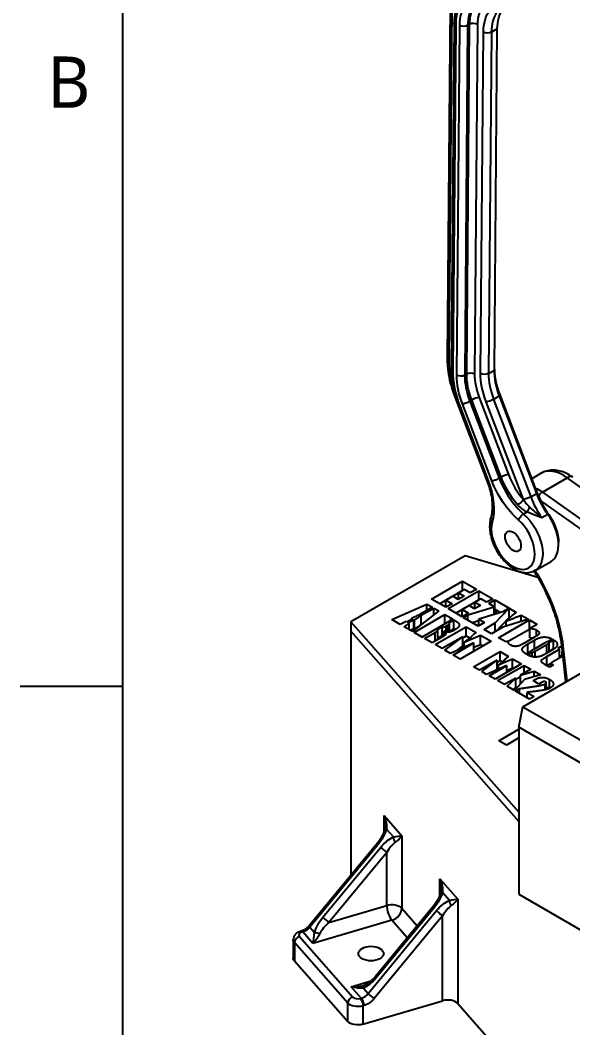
# Model space of a CAD drawing. Extents: x 0.3 to 19.3, y 0 to 10.9.
# Drawn here: x 8.337 to 10.281, y 3.051 to 6.593 of the extents above; entities that cross this region are included whole.
import ezdxf

# ---------------------------------------------------------------- set-up
doc = ezdxf.new("R2010")
doc.units = 0
doc.header["$LTSCALE"] = 0.5
doc.header["$MEASUREMENT"] = 0
for name, color, linetype in [('BORDER_FRAME', 7, 'CONTINUOUS'), ('BORDER_ZONES', 7, 'CONTINUOUS'), ('TANGENT_LINES', 7, 'CONTINUOUS'), ('VISIBLE', 7, 'CONTINUOUS')]:
    doc.layers.add(name, color=color, linetype=linetype)
doc.styles.add('ONSHAPE-STANDARD', font='NotoSans-Regular.ttf')

msp = doc.modelspace()

# ---------------------------------------------------------------- linework, layer by layer
at = {"layer": 'BORDER_FRAME'}
msp.add_line((8.6975, 0.38), (8.6975, 8.12), dxfattribs=at)
at = {"layer": 'BORDER_ZONES'}
msp.add_line((8.6975, 4.25), (8.3365, 4.25), dxfattribs=at)
at = {"layer": 'TANGENT_LINES'}
for p, q in [((9.8551, 6.6375), (9.8446, 5.3951)), ((9.8689, 6.5738), (9.8586, 5.3614)), ((9.8725, 5.3446), (9.8829, 6.5741)), ((9.9107, 6.574), (9.9003, 5.3445)), ((9.9073, 5.3485), (9.9177, 6.578)), ((9.9177, 6.578), (9.9107, 6.574)), ((9.9455, 6.5778), (9.9351, 5.3483)), ((10.015, 6.5625), (9.9941, 6.5504)), ((9.9561, 5.351), (9.9663, 6.5506)), ((9.9941, 6.5504), (9.984, 5.3509)), ((9.984, 5.3509), (10.0048, 5.3629)), ((9.9003, 5.3445), (9.9073, 5.3485)), ((9.9955, 4.9738), (9.8923, 5.2446)), ((9.9253, 5.2575), (9.9183, 5.2535)), ((9.9183, 5.2535), (10.0215, 4.9827)), ((10.0285, 4.9868), (9.9253, 5.2575)), ((9.9513, 5.2665), (10.0545, 4.9957)), ((10.1066, 4.9081), (9.9759, 5.251)), ((10.0228, 5.272), (10.0019, 5.2599)), ((10.0019, 5.2599), (10.1327, 4.917)), ((10.0237, 5.2755), (10.0228, 5.272)), ((9.8838, 5.2341), (9.9834, 4.9729)), ((10.0215, 4.9827), (10.0285, 4.9868)), ((10.1735, 4.9337), (10.2611, 4.9843)), ((10.3155, 4.9458), (10.2611, 4.9843)), ((10.1327, 4.917), (10.1536, 4.9291)), ((10.1544, 4.9326), (10.1536, 4.9291)), ((10.1735, 4.9337), (10.9226, 4.4026)), ((10.6644, 4.5516), (10.1667, 4.9044)), ((10.119, 4.8635), (10.1073, 4.8568)), ((10.1931, 4.8551), (10.1722, 4.8431)), ((10.1959, 4.855), (10.1931, 4.8551)), ((9.8511, 4.4826), (9.8511, 4.4917)), ((10.1229, 4.3682), (10.1229, 4.4003)), ((10.246, 4.3919), (10.26, 4.2692)), ((9.6165, 3.7406), (9.6165, 3.7967)), ((9.6165, 3.7967), (9.6791, 3.7258)), ((9.6498, 3.7215), (9.6252, 3.7494)), ((9.6791, 3.7258), (9.6791, 3.4714)), ((9.5959, 3.6955), (9.3554, 3.4045)), ((9.4016, 3.4394), (9.6048, 3.6854)), ((9.6261, 3.6675), (9.4229, 3.4215)), ((9.6261, 3.4813), (9.6261, 3.6675)), ((9.8131, 3.5739), (9.8757, 3.503)), ((9.8131, 3.5178), (9.8131, 3.5739)), ((9.8465, 3.4987), (9.8218, 3.5267)), ((9.4229, 3.4215), (9.6261, 3.4813)), ((9.7925, 3.4727), (9.5893, 3.2267)), ((9.6791, 3.4714), (9.7336, 3.4096)), ((9.8757, 3.503), (9.8757, 3.1361)), ((9.561, 3.1716), (9.8014, 3.4626)), ((9.8227, 3.4447), (9.5823, 3.1537)), ((9.8227, 3.146), (9.8227, 3.4447)), ((9.3554, 3.4045), (9.3722, 3.3854)), ((9.644, 3.4289), (9.3664, 3.3472)), ((9.6985, 3.3672), (9.644, 3.4289)), ((9.319, 3.3716), (9.5067, 3.1589)), ((9.3306, 3.3877), (9.3276, 3.3869)), ((9.3664, 3.3472), (9.3306, 3.3877)), ((9.3015, 3.3503), (9.3015, 3.2861)), ((9.4892, 3.1377), (9.3015, 3.3503)), ((9.5004, 3.1953), (9.5709, 3.2161)), ((9.5362, 3.1548), (9.5004, 3.1953)), ((9.5442, 3.1906), (9.561, 3.1716)), ((9.5332, 3.154), (9.5362, 3.1548)), ((9.4892, 3.0734), (9.4892, 3.1377)), ((9.5451, 3.1286), (9.5421, 3.1278)), ((9.5421, 3.1278), (9.5421, 3.0635))]:
    msp.add_line(p, q, dxfattribs=at)
for centre, radius, start, end in [((10.1655, 4.9561), 0.1036, 220.3179, 243.3331), ((10.2129, 4.9726), 0.1244, 211.4076, 226.9515), ((11.6624, 6.5927), 2.2983, 228.114, 229.5773)]:
    msp.add_arc(centre, radius, start, end, dxfattribs=at)
for centre, major_axis, ratio, start_param, end_param in [((10.0638, 6.4591), (0.1378, -0.2387), 0.57735, 9.676844, 10.200442), ((10.0499, 6.4921), (0.0984, -0.1705), 0.57735, 9.676844, 10.200442), ((10.0708, 6.5041), (0.0886, -0.1534), 0.57735, 9.676844, 10.200442), ((10.1333, 6.4685), (0.0984, -0.1705), 0.57735, 9.676844, 10.200442), ((9.9316, 6.5698), (-0.0197, 0.0002), 0.582943, 10.215091, 11.785887), ((9.8585, 5.4032), (-0.0197, 0.0002), 0.582943, 0, 0.790313), ((10.0395, 5.2804), (0.1378, -0.2387), 0.57735, 10.200442, 10.631695), ((10.0535, 5.2467), (0.1378, -0.2387), 0.57735, 10.200442, 10.724041), ((9.9212, 5.3403), (-0.0197, 0.0002), 0.582943, 10.215091, 11.785887), ((10.1232, 5.2689), (0.0984, -0.1705), 0.57735, 10.200442, 10.724041), ((10.0395, 5.2625), (0.0984, -0.1705), 0.57735, 10.200442, 10.724041), ((10.0604, 5.2746), (0.0886, -0.1534), 0.57735, 10.200442, 10.724041), ((9.8837, 5.2759), (-0.0184, -0.007), 0.218991, 0, 0.503654), ((9.9062, 5.2526), (-0.0184, -0.007), 0.218991, 0.633182, 2.203979), ((9.9374, 5.2584), (-0.0184, -0.007), 0.218991, 10.05796, 11.628756), ((10.0406, 4.9877), (-0.0184, -0.007), 0.218991, 10.05796, 11.628756), ((10.1636, 5.0038), (0.0886, -0.1534), 0.57735, 10.724041, 11.309729), ((10.2485, 4.8639), (0.0787, -0.1364), 0.57735, 2.242748, 3.141593), ((10.0094, 4.9818), (-0.0184, -0.007), 0.218991, 0.633182, 2.203979), ((10.1427, 4.9918), (0.0984, -0.1705), 0.57735, 10.724041, 11.523675), ((10.258, 4.9542), (0.0228, 0.0321), 0.508281, 0, 0.836037), ((10.1719, 4.9187), (0.0114, 0.0161), 0.508281, 0.836037, 1.930163), ((10.2539, 4.926), (0.0984, -0.1705), 0.57735, 10.724041, 11.153741), ((10.0704, 4.761), (0.0541, -0.0938), 0.57735, 9.924408, 14.665267), ((10.26, 4.4), (-0.0196, -0.0022), 0.49138, 12.565025, 13.291057), ((9.5814, 3.7863), (0.0171, -0.0687), 0.516289, 1.121226, 1.592465), ((9.6376, 3.7417), (0.019, -0.0052), 0.300704, 2.362138, 3.148112), ((9.6623, 3.7138), (-0.0076, 0.0182), 0.539345, 0.920776, 1.967973), ((9.6172, 3.6777), (-0.0152, 0.0125), 0.146137, 0.744541, 2.315338), ((9.644, 3.6473), (-0.0323, -0.0608), 0.371003, 10.071618, 10.857016), ((9.7781, 3.5636), (0.0171, -0.0687), 0.516289, 1.121226, 1.592465), ((9.644, 3.4611), (0.0111, -0.0378), 0.370682, 10.324745, 11.895542), ((9.644, 3.4611), (0.0295, 0.0261), 0.727504, 10.424816, 11.995612), ((9.8049, 3.465), (-0.0152, 0.0125), 0.146137, 0, 0.744541), ((9.8406, 3.4245), (0.0323, 0.0608), 0.371003, 0.64684, 1.432238), ((9.8589, 3.491), (-0.0076, 0.0182), 0.539345, 0.920776, 1.967973), ((9.414, 3.4317), (-0.0152, 0.0125), 0.146137, 0.744541, 2.315338), ((9.8138, 3.4549), (-0.0152, 0.0125), 0.146137, 0.744541, 2.315338), ((9.4408, 3.4013), (0.0525, 0.0477), 0.380568, 1.565213, 2.350611), ((9.319, 3.3555), (0.0148, 0.013), 0.727504, 1.000038, 2.570834), ((9.3366, 3.3767), (-0.0197, 0), 0.57735, 11.466813, 13.03761), ((9.3276, 3.3708), (0.0056, -0.0189), 0.370682, 2.470764, 3.142172), ((9.3306, 3.3717), (0.0056, -0.0189), 0.370682, 2.470764, 3.143321), ((9.3664, 3.3794), (0.0066, 0.0519), 0.097282, 10.339346, 11.124744), ((9.6017, 3.219), (-0.0152, 0.0125), 0.146137, 0, 0.744541), ((9.5004, 3.2275), (0.0704, -0.006), 0.453395, 11.034263, 11.705092), ((9.5566, 3.1829), (-0.0076, 0.0182), 0.539345, 12.439949, 13.487146), ((9.5067, 3.1428), (0.0148, 0.013), 0.727504, 1.000038, 2.570834), ((9.5242, 3.1641), (-0.0197, 0), 0.57735, 0.471239, 2.042035), ((9.5362, 3.187), (0.0295, 0.0261), 0.727504, 10.424816, 11.210214), ((9.5734, 3.1638), (-0.0152, 0.0125), 0.146137, 0.744541, 2.315338)]:
    msp.add_ellipse(centre, major_axis=major_axis, ratio=ratio, start_param=start_param, end_param=end_param, dxfattribs=at)
at = {"layer": 'TANGENT_LINES', "extrusion": (0, 0, -1)}
for centre, major_axis, ratio, start_param, end_param in [((10.036, 6.484), (-0.1083, 0.1875), 0.57735, 11.790706, 12.314305), ((10.0569, 6.4961), (-0.0984, 0.1705), 0.57735, 11.790706, 12.314305), ((10.1194, 6.4604), (-0.1083, 0.1875), 0.57735, 11.790706, 12.314305), ((9.8828, 6.5818), (0.0197, -0.0002), 0.582943, 2.35128, 3.141729), ((9.8968, 6.5822), (0.0197, -0.0002), 0.582943, 0.780484, 2.35128), ((9.9802, 6.5586), (0.0197, -0.0002), 0.582943, 0.780484, 2.35128), ((9.8726, 5.3694), (0.0197, -0.0002), 0.582943, 2.35128, 3.141593), ((10.1092, 5.2609), (-0.1083, 0.1875), 0.57735, 11.267107, 11.790706), ((9.9701, 5.3591), (0.0197, -0.0002), 0.582943, 0.780484, 2.35128), ((10.0256, 5.2545), (-0.1083, 0.1875), 0.57735, 11.267107, 11.790706), ((9.8864, 5.3526), (0.0197, -0.0002), 0.582943, 0.780484, 2.35128), ((10.0465, 5.2665), (-0.0984, 0.1705), 0.57735, 11.267107, 11.790706), ((9.9898, 5.259), (0.0184, 0.007), 0.218991, 0.937614, 2.50841), ((9.8977, 5.2421), (0.0184, 0.007), 0.218991, 2.50841, 3.141593), ((9.9973, 4.9809), (0.0184, 0.007), 0.218991, 2.50841, 3.141593), ((9.85, 4.963), (-0.1083, 0.1875), 0.57735, 1.842329, 2.641963), ((10.1288, 4.9837), (-0.1083, 0.1875), 0.57735, 10.467474, 11.267107), ((10.1497, 4.9958), (-0.0984, 0.1705), 0.57735, 10.681419, 11.267107), ((10.1609, 4.8132), (-0.0787, 0.1364), 0.57735, 0.674555, 0.898845), ((10.0928, 4.8997), (-0.0149, -0.0128), 0.252308, 10.064103, 11.634899), ((10.1205, 4.9161), (0.0184, 0.007), 0.218991, 0.937614, 2.50841), ((10.24, 4.918), (-0.1083, 0.1875), 0.57735, 11.265593, 11.267107), ((10.1038, 4.8433), (-0.013, -0.0148), 0.411427, 0.685999, 2.256796), ((10.0843, 4.769), (-0.064, 0.1108), 0.57735, 1.042696, 3.122237), ((10.1225, 4.877), (-0.0081, -0.0179), 0.164954, 10.658888, 11.769664), ((10.0108, 4.8364), (0.0189, -0.0056), 0.716688, 2.166296, 3.141232), ((9.9566, 4.5121), (-0.2067, 0.358), 0.57735, 1.48353, 2.216568), ((9.5814, 3.7863), (0.0298, -0.0614), 0.530671, 11.084346, 11.869744), ((9.569, 3.7259), (0.0497, 0.0664), 0.480663, 0.885193, 1.670591), ((9.6316, 3.655), (-0.0497, -0.0664), 0.480663, 1.670591, 2.45599), ((9.644, 3.7155), (-0.0441, -0.0094), 0.10544, 8.009195, 8.794593), ((9.644, 3.7155), (0.0381, 0.0262), 0.371806, 0.721447, 1.506846), ((9.6083, 3.6878), (0.0152, -0.0125), 0.146137, 2.397051, 3.141593), ((9.7781, 3.5636), (0.0298, -0.0614), 0.530671, 11.084346, 11.869744), ((9.7657, 3.5031), (-0.0497, -0.0664), 0.480663, 10.309971, 11.095369), ((9.8342, 3.5189), (-0.019, 0.0052), 0.300704, 12.563274, 13.345825), ((9.644, 3.4611), (0.0394, 0), 0.57735, 10.524335, 12.095132), ((9.8282, 3.4322), (0.0497, 0.0664), 0.480663, 11.095369, 11.880768), ((9.8406, 3.4927), (-0.0441, -0.0094), 0.10544, 8.009195, 8.794593), ((9.8406, 3.4927), (0.0381, 0.0262), 0.371806, 0.721447, 1.506846), ((9.4284, 3.409), (0.0497, 0.0664), 0.480663, 10.309971, 11.095369), ((9.3306, 3.4199), (-0.0295, -0.0261), 0.727504, 10.780935, 11.566333), ((9.3678, 3.3967), (0.0152, -0.0125), 0.146137, 2.397051, 3.141593), ((9.3664, 3.3794), (0.0304, 0.0468), 0.358309, 1.289177, 2.074576), ((9.3846, 3.3777), (-0.019, 0.0052), 0.300704, 0.779454, 1.826652), ((9.3366, 3.3607), (0.0394, 0), 0.57735, 2.670354, 3.142793), ((9.5624, 3.2571), (0.0497, 0.0664), 0.480663, 1.670591, 2.45599), ((9.5004, 3.2275), (0.0608, -0.0258), 0.456532, 0.593809, 1.379207), ((9.5332, 3.1379), (-0.0056, 0.0189), 0.370682, 0.670829, 2.241625), ((9.5362, 3.1388), (-0.0056, 0.0189), 0.370682, 0.670829, 2.241625), ((9.5451, 3.1769), (-0.0443, -0.0391), 0.727504, 10.780935, 11.566333), ((9.5242, 3.148), (0.0394, 0), 0.57735, 1.099557, 2.670354)]:
    msp.add_ellipse(centre, major_axis=major_axis, ratio=ratio, start_param=start_param, end_param=end_param, dxfattribs=at)
at = {"layer": 'TANGENT_LINES'}
msp.add_open_spline([(10.1722, 4.8431), (10.1722, 4.8431), (10.1717, 4.8433), (10.149, 4.8523), (10.1298, 4.8595), (10.119, 4.8635)], degree=3, knots=[0, 0, 0, 0, 0.042385, 0.45865, 1, 1, 1, 1], dxfattribs=at)
at = {"layer": 'VISIBLE'}
for p, q in [((9.8494, 6.6457), (9.8388, 5.4033)), ((9.8632, 6.582), (9.8529, 5.3696)), ((10.0048, 5.3629), (10.015, 6.5625)), ((9.8653, 5.2688), (9.9861, 4.952)), ((9.8677, 5.2696), (9.8793, 5.2351)), ((10.1536, 4.9291), (10.0228, 5.272)), ((10.0237, 5.2755), (10.1544, 4.9326)), ((9.8793, 5.2351), (9.9789, 4.9739)), ((10.1698, 5.0003), (10.1361, 4.9808)), ((10.2304, 4.749), (10.2304, 4.757)), ((9.9018, 4.7093), (9.5003, 4.4775)), ((10.1573, 4.6342), (9.9018, 4.7093)), ((10.1483, 4.6582), (10.2039, 4.6904)), ((10.144, 4.656), (10.1499, 4.6592)), ((9.7841, 4.5576), (9.8928, 4.6203)), ((9.8928, 4.5882), (9.8928, 4.6203)), ((9.8928, 4.6203), (9.9413, 4.5923)), ((10.1574, 4.6343), (10.1784, 4.5959)), ((9.8119, 4.5415), (9.8928, 4.5882)), ((9.8416, 4.5243), (9.9503, 4.5871)), ((9.8991, 4.5915), (9.8787, 4.5797)), ((9.8787, 4.5576), (9.8787, 4.5797)), ((9.8787, 4.5797), (9.8979, 4.5686)), ((9.8928, 4.5882), (9.893, 4.588)), ((9.9196, 4.5797), (9.8991, 4.5915)), ((9.9413, 4.5923), (9.9196, 4.5797)), ((9.9503, 4.555), (9.9503, 4.5871)), ((9.9503, 4.5871), (9.9989, 4.559)), ((9.6441, 4.4856), (9.7672, 4.5401)), ((9.7672, 4.5175), (9.7672, 4.5401)), ((9.7672, 4.5401), (9.7868, 4.5288)), ((9.8339, 4.5288), (9.7841, 4.5576)), ((9.8582, 4.5679), (9.8339, 4.5539)), ((9.8339, 4.5288), (9.8339, 4.5539)), ((9.8339, 4.5539), (9.8557, 4.5413)), ((9.8557, 4.5413), (9.8339, 4.5288)), ((9.8774, 4.5568), (9.8582, 4.5679)), ((9.8694, 4.5083), (9.9503, 4.555)), ((9.8979, 4.5686), (9.8774, 4.5568)), ((9.9158, 4.5347), (9.8915, 4.5207)), ((9.935, 4.5236), (9.9158, 4.5347)), ((9.9554, 4.5354), (9.935, 4.5236)), ((9.9567, 4.5583), (9.9362, 4.5465)), ((9.9362, 4.5243), (9.9362, 4.5465)), ((9.9362, 4.5465), (9.9554, 4.5354)), ((9.9503, 4.555), (9.9506, 4.5548)), ((9.9771, 4.5465), (9.9567, 4.5583)), ((9.9989, 4.559), (9.9771, 4.5465)), ((9.9848, 4.5421), (10.0066, 4.5546)), ((10.0038, 4.5311), (9.9848, 4.5421)), ((10.0066, 4.5225), (10.0066, 4.5546)), ((10.0066, 4.5546), (10.0564, 4.5258)), ((9.8088, 4.5161), (9.717, 4.4435)), ((9.7221, 4.4406), (9.8308, 4.5033)), ((9.7868, 4.5288), (9.743, 4.5035)), ((9.7474, 4.5009), (9.7912, 4.5262)), ((9.7474, 4.4688), (9.7474, 4.5009)), ((9.7912, 4.5022), (9.7912, 4.5262)), ((9.7912, 4.5262), (9.8088, 4.5161)), ((9.8308, 4.4712), (9.8308, 4.5033)), ((9.8308, 4.5033), (9.8511, 4.4917)), ((9.8915, 4.4956), (9.8416, 4.5243)), ((9.8915, 4.4956), (9.8915, 4.5207)), ((9.8915, 4.5207), (9.9132, 4.5081)), ((9.9132, 4.5081), (9.8915, 4.4956)), ((9.8953, 4.4933), (9.9111, 4.5024)), ((9.9111, 4.5024), (10.0038, 4.5311)), ((9.9111, 4.4842), (9.9111, 4.5024)), ((9.9133, 4.5336), (9.9133, 4.5332)), ((10.0347, 4.5133), (9.9497, 4.487)), ((10.0038, 4.5037), (10.0038, 4.5311)), ((10.0038, 4.5209), (10.0066, 4.5225)), ((10.0066, 4.5225), (10.0267, 4.5108)), ((10.0075, 4.474), (10.0566, 4.5257)), ((10.0111, 4.506), (10.0111, 4.5198)), ((10.0564, 4.5258), (10.0347, 4.5133)), ((10.0566, 4.5257), (10.0817, 4.5112)), ((10.0566, 4.4936), (10.0566, 4.5257)), ((10.0989, 4.4788), (10.0989, 4.5013)), ((10.0989, 4.5013), (10.1242, 4.4867)), ((9.5003, 4.4775), (10.0908, 3.8084)), ((9.5003, 4.4775), (9.5003, 4.4454)), ((9.6732, 4.4688), (9.6441, 4.4856)), ((9.694, 4.479), (9.6732, 4.4688)), ((9.6879, 4.4603), (9.7055, 4.4724)), ((9.6972, 4.4771), (9.694, 4.479)), ((9.7164, 4.4882), (9.6972, 4.4771)), ((9.7013, 4.4747), (9.7205, 4.4858)), ((9.7055, 4.4724), (9.7013, 4.4747)), ((9.7055, 4.4502), (9.7055, 4.4724)), ((9.7133, 4.4864), (9.7133, 4.49)), ((9.7133, 4.49), (9.7164, 4.4882)), ((9.7205, 4.4858), (9.7205, 4.4537)), ((9.7205, 4.4858), (9.7233, 4.4842)), ((9.7233, 4.4521), (9.7233, 4.4842)), ((9.7532, 4.4722), (9.7474, 4.4688)), ((9.75, 4.4245), (9.8308, 4.4712)), ((9.8589, 4.4871), (9.7503, 4.4244)), ((9.8308, 4.4712), (9.8311, 4.471)), ((9.8355, 4.4633), (9.8416, 4.4667)), ((9.8355, 4.443), (9.8355, 4.4633)), ((9.8416, 4.4423), (9.8416, 4.4667)), ((9.8444, 4.4745), (9.8624, 4.4849)), ((9.8465, 4.4394), (9.8465, 4.4716)), ((9.8624, 4.4528), (9.8624, 4.4849)), ((9.9477, 4.4631), (9.8953, 4.4933)), ((9.9268, 4.4752), (9.9497, 4.4822)), ((9.9695, 4.4756), (9.9477, 4.4631)), ((9.9497, 4.4642), (9.9497, 4.487)), ((9.9497, 4.487), (9.9695, 4.4756)), ((9.9682, 4.4513), (10.0075, 4.474)), ((10.0075, 4.443), (10.0075, 4.474)), ((10.0099, 4.4443), (10.0566, 4.4936)), ((10.0193, 4.4217), (10.128, 4.4845)), ((10.1242, 4.4867), (10.0344, 4.4585)), ((10.0461, 4.4622), (10.0461, 4.4809)), ((10.0566, 4.4936), (10.0589, 4.4922)), ((10.128, 4.4523), (10.128, 4.4845)), ((10.128, 4.4845), (10.1549, 4.469)), ((10.1549, 4.469), (10.1292, 4.4541)), ((9.5003, 4.4454), (9.5003, 3.5881)), ((9.5003, 4.4454), (10.0908, 3.7763)), ((9.5003, 4.4454), (10.0908, 3.7763)), ((9.717, 4.4435), (9.6879, 4.4603)), ((9.7205, 4.4537), (9.71, 4.4476)), ((9.7205, 4.4537), (9.7233, 4.4521)), ((9.7503, 4.4244), (9.7221, 4.4406)), ((9.7592, 4.4192), (9.796, 4.4404)), ((9.796, 4.4094), (9.796, 4.4404)), ((9.7963, 4.3978), (9.905, 4.4605)), ((9.8035, 4.4509), (9.8206, 4.4608)), ((9.8056, 4.4159), (9.8056, 4.448)), ((9.8206, 4.4287), (9.8056, 4.42)), ((9.8206, 4.4287), (9.8206, 4.4608)), ((9.8279, 4.4285), (9.8279, 4.4459)), ((9.8624, 4.4528), (9.8465, 4.4436)), ((9.8933, 4.4217), (9.905, 4.4284)), ((9.8983, 4.4058), (9.9564, 4.4308)), ((9.905, 4.4284), (9.905, 4.4605)), ((9.905, 4.4605), (9.9405, 4.44)), ((9.905, 4.4284), (9.9174, 4.4212)), ((9.9564, 4.3987), (9.9564, 4.4308)), ((9.9564, 4.4308), (9.9932, 4.4096)), ((9.9951, 4.4358), (9.9682, 4.4513)), ((10.0344, 4.4585), (9.9951, 4.4358)), ((10.0536, 4.4093), (10.128, 4.4523)), ((10.128, 4.4523), (10.1292, 4.4517)), ((10.1292, 4.422), (10.1292, 4.4541)), ((10.153, 4.4282), (10.153, 4.4494)), ((9.7861, 4.4037), (9.7592, 4.4192)), ((9.8151, 4.4204), (9.7861, 4.4037)), ((9.8206, 4.3837), (9.7963, 4.3978)), ((9.8933, 4.425), (9.8206, 4.3837)), ((9.8308, 4.3778), (9.8933, 4.425)), ((9.933, 4.4036), (9.85, 4.3668)), ((9.8602, 4.3609), (9.933, 4.4036)), ((9.8712, 4.3762), (9.8933, 4.3929)), ((9.9932, 4.4096), (9.8845, 4.3468)), ((9.8933, 4.3929), (9.8933, 4.425)), ((9.9215, 4.4245), (9.8983, 4.4058)), ((9.8983, 4.3882), (9.8983, 4.4058)), ((9.9133, 4.4236), (9.9133, 4.4178)), ((9.933, 4.3748), (9.933, 4.4036)), ((9.933, 4.3885), (9.9564, 4.3987)), ((9.9564, 4.3987), (9.9654, 4.3935)), ((10.0449, 4.407), (10.0193, 4.4217)), ((10.0536, 4.41), (10.0449, 4.407)), ((10.1459, 4.4239), (10.1058, 4.4008)), ((10.1229, 4.4003), (10.1457, 4.4135)), ((10.1815, 4.4031), (10.1408, 4.3797)), ((10.1457, 4.3825), (10.1457, 4.4135)), ((10.1476, 4.3747), (10.1891, 4.3987)), ((10.1891, 4.3677), (10.1891, 4.3987)), ((10.2085, 4.4173), (10.1921, 4.4078)), ((10.1974, 4.4055), (10.2132, 4.4146)), ((10.1974, 4.3733), (10.1974, 4.4055)), ((10.2132, 4.3824), (10.2132, 4.4146)), ((10.2404, 4.3977), (10.2553, 4.2665)), ((9.85, 4.3668), (9.8308, 4.3778)), ((9.8845, 4.3468), (9.8602, 4.3609)), ((9.9313, 4.3198), (10.0245, 4.3736)), ((10.0245, 4.3736), (10.0549, 4.356)), ((10.0245, 4.3415), (10.0245, 4.3736)), ((10.1048, 4.1796), (10.4319, 4.3684)), ((10.133, 4.3737), (10.1165, 4.3642)), ((10.1212, 4.3615), (10.1371, 4.3706)), ((10.1229, 4.3682), (10.1334, 4.3742)), ((10.1371, 4.3557), (10.1371, 4.3706)), ((10.1476, 4.3544), (10.1476, 4.3747)), ((10.209, 4.3792), (10.1873, 4.3666)), ((10.1889, 4.3557), (10.2342, 4.3819)), ((10.2132, 4.3824), (10.1974, 4.3733)), ((10.245, 4.3571), (10.2131, 4.3387)), ((10.2291, 4.3848), (10.2411, 4.3917)), ((10.2342, 4.3819), (10.2291, 4.3848)), ((10.2342, 4.3508), (10.2342, 4.3819)), ((10.2342, 4.3556), (10.2431, 4.3608)), ((10.2431, 4.3608), (10.2431, 4.3738)), ((10.2431, 4.3608), (10.2447, 4.3599)), ((10.0145, 4.3432), (9.9521, 4.3078)), ((9.9609, 4.3027), (10.0145, 4.3432)), ((10.0485, 4.3248), (9.9774, 4.2932)), ((9.9861, 4.2882), (10.0485, 4.3248)), ((10.1001, 4.3299), (10.0069, 4.2761)), ((10.0145, 4.311), (10.0145, 4.3432)), ((10.0145, 4.3357), (10.0245, 4.3415)), ((10.0157, 4.2711), (10.1089, 4.3249)), ((10.0188, 4.3267), (10.0686, 4.3481)), ((10.0386, 4.3427), (10.0188, 4.3267)), ((10.0188, 4.3116), (10.0188, 4.3267)), ((10.0245, 4.3415), (10.0318, 4.3372)), ((10.0485, 4.3001), (10.0485, 4.3248)), ((10.0686, 4.3481), (10.1001, 4.3299)), ((10.0686, 4.316), (10.0686, 4.3481)), ((10.1089, 4.3249), (10.133, 4.311)), ((10.1089, 4.297), (10.1089, 4.3249)), ((10.1984, 4.3184), (10.187, 4.3249)), ((10.1889, 4.3238), (10.1889, 4.3557)), ((10.1891, 4.3237), (10.2044, 4.3326)), ((10.2124, 4.3265), (10.1984, 4.3184)), ((10.2043, 4.3324), (10.2043, 4.3218)), ((9.9521, 4.3078), (9.9313, 4.3198)), ((9.9774, 4.2932), (9.9609, 4.3027)), ((10.0069, 4.2761), (9.9861, 4.2882)), ((10.0104, 4.3079), (10.0145, 4.311)), ((10.0485, 4.3073), (10.0686, 4.316)), ((10.0678, 4.3157), (10.0678, 4.3113)), ((10.0686, 4.316), (10.0723, 4.3139)), ((10.133, 4.311), (10.0968, 4.2901)), ((10.0968, 4.2901), (10.1445, 4.3043)), ((10.0968, 4.26), (10.0968, 4.2901)), ((10.1675, 4.291), (10.1107, 4.2753)), ((10.1445, 4.3043), (10.1675, 4.291)), ((10.1445, 4.2846), (10.1445, 4.3043)), ((10.0398, 4.2572), (10.0157, 4.2711)), ((10.0798, 4.2802), (10.0398, 4.2572)), ((10.0502, 4.2512), (10.0798, 4.2802)), ((10.0755, 4.2366), (10.0502, 4.2512)), ((10.1107, 4.2753), (10.0755, 4.2366)), ((10.0798, 4.2759), (10.0968, 4.2857)), ((10.0798, 4.2481), (10.0798, 4.2802)), ((10.1407, 4.2711), (10.144, 4.273)), ((10.1615, 4.2591), (10.1407, 4.2711)), ((10.144, 4.2692), (10.144, 4.273)), ((10.1701, 4.264), (10.1615, 4.2591)), ((10.1828, 4.2389), (10.1828, 4.2596)), ((10.1873, 4.2405), (10.1873, 4.2643)), ((10.1984, 4.2436), (10.1984, 4.2757)), ((10.0708, 4.2393), (10.0798, 4.2481)), ((10.0782, 4.235), (10.0927, 4.2431)), ((10.1286, 4.2059), (10.0782, 4.235)), ((10.0927, 4.2266), (10.0927, 4.2431)), ((10.1198, 4.23), (10.1451, 4.2154)), ((10.1198, 4.211), (10.1198, 4.23)), ((10.1451, 4.2154), (10.1286, 4.2059)), ((10.0908, 4.1072), (10.1048, 4.1796)), ((10.1048, 4.1796), (10.3831, 4.0188)), ((10.0207, 4.0599), (10.0908, 4.1004)), ((10.0908, 4.1072), (10.0908, 3.5206)), ((10.3135, 3.9787), (10.0908, 4.1072)), ((10.0469, 4.0448), (10.0207, 4.0599)), ((10.0908, 4.0701), (10.0469, 4.0448)), ((9.6186, 3.7469), (9.6166, 3.7407)), ((9.5931, 3.7003), (9.3527, 3.4093)), ((9.8152, 3.5241), (9.8133, 3.5179)), ((9.8165, 3.5301), (9.8152, 3.5241)), ((10.0908, 3.5206), (10.3135, 3.392)), ((9.7897, 3.4775), (9.5865, 3.2315)), ((9.3251, 3.3906), (9.3221, 3.3897)), ((9.2972, 3.3607), (9.2972, 3.2964)), ((9.3015, 3.2861), (9.4892, 3.0734)), ((9.5421, 3.0635), (9.8227, 3.146)), ((9.8757, 3.1361), (10.2935, 2.6627))]:
    msp.add_line(p, q, dxfattribs=at)
for centre, radius, start, end in [((9.5504, 3.7643), 0.0704, 345.6731, 0.4455), ((9.4791, 3.3198), 0.139, 311.3436, 320.5893), ((9.5124, 3.2805), 0.0875, 294.7071, 311.9617)]:
    msp.add_arc(centre, radius, start, end, dxfattribs=at)
at = {"layer": 'VISIBLE', "extrusion": (0, 0, -1)}
for centre, major_axis, start_param, end_param in [((10.1542, 6.4805), (-0.0984, 0.1705), 11.790706, 12.314305), ((10.144, 5.281), (-0.0984, 0.1705), 11.267107, 11.790706), ((10.2748, 4.9381), (-0.0984, 0.1705), 10.837408, 11.267107), ((10.1469, 4.8052), (-0.0591, 0.1023), 1.41263, 2.356194), ((9.3366, 3.2964), (0.0394, 0), 2.670354, 3.141593), ((9.5242, 3.0837), (0.0394, 0), 1.099557, 2.670354)]:
    msp.add_ellipse(centre, major_axis=major_axis, ratio=0.57735, start_param=start_param, end_param=end_param, dxfattribs=at)
at = {"layer": 'VISIBLE'}
for centre, major_axis, ratio, start_param, end_param in [((10.151, 5.285), (0.1033, -0.179), 0.57735, 10.230964, 10.724041), ((10.2817, 4.9421), (0.1033, -0.179), 0.57735, 10.724041, 11.153741), ((10.14, 4.8012), (0.064, -0.1108), 0.57735, 0, 1.728963), ((9.5004, 3.2275), (0.0704, -0.006), 0.453395, 11.705092, 11.819661), ((9.8406, 3.1258), (-0.0394, 0), 0.57735, 9.896017, 11.466813)]:
    msp.add_ellipse(centre, major_axis=major_axis, ratio=ratio, start_param=start_param, end_param=end_param, dxfattribs=at)
for centre, major_axis in [((10.0704, 4.761), (0.0197, -0.0341)), ((9.5707, 3.3117), (-0.0443, 0))]:
    msp.add_ellipse(centre, major_axis=major_axis, ratio=0.57735, dxfattribs=at)
for points, knots in [([(9.8857, 6.6771), (9.8857, 6.677), (9.8854, 6.6766), (9.8712, 6.6469), (9.8661, 6.6231), (9.8631, 6.589), (9.8631, 6.5836), (9.8632, 6.582)], [0, 0, 0, 0, 0.026788, 0.299921, 0.58306, 0.871231, 1, 1, 1, 1]), ([(9.8388, 5.4033), (9.8388, 5.3976), (9.8389, 5.3837), (9.843, 5.346), (9.8514, 5.3088), (9.8606, 5.2823), (9.8653, 5.2688)], [0, 0, 0, 0, 0.187531, 0.450813, 0.720439, 1, 1, 1, 1]), ([(9.8529, 5.3696), (9.8529, 5.3639), (9.8528, 5.3504), (9.8571, 5.3132), (9.8606, 5.2978), (9.8621, 5.2911)], [0, 0, 0, 0, 0.285648, 0.686678, 1, 1, 1, 1]), ([(9.8621, 5.2911), (9.8636, 5.2851), (9.866, 5.2755), (9.8673, 5.2712), (9.8677, 5.2696)], [0, 0, 0, 0, 0.627085, 1, 1, 1, 1]), ([(10.2808, 4.9863), (10.2769, 4.989), (10.2678, 4.9953), (10.2423, 5.0072), (10.2198, 5.0113), (10.1984, 5.0113), (10.1781, 5.0049), (10.1726, 5.0018), (10.1705, 5.0007)], [0, 0, 0, 0, 0.150695, 0.352738, 0.537299, 0.715344, 0.889945, 1, 1, 1, 1]), ([(9.9789, 4.9739), (9.9811, 4.9678), (9.9845, 4.9581), (9.9859, 4.9536), (9.9864, 4.9519)], [0, 0, 0, 0, 0.628281, 1, 1, 1, 1]), ([(9.9864, 4.9519), (9.9886, 4.9438), (9.9933, 4.927), (9.9974, 4.8973), (9.9979, 4.8719), (9.994, 4.8486), (9.9925, 4.8437), (9.992, 4.842)], [0, 0, 0, 0, 0.221001, 0.45775, 0.683165, 0.890602, 1, 1, 1, 1]), ([(9.992, 4.842), (9.991, 4.8383), (9.9887, 4.8297), (9.9874, 4.8062), (9.9911, 4.7818), (9.9989, 4.756), (10.0106, 4.7311), (10.0256, 4.7078), (10.0432, 4.6872), (10.063, 4.6702), (10.0839, 4.6576), (10.1066, 4.6508), (10.124, 4.6494), (10.1421, 4.655), (10.1436, 4.6558), (10.144, 4.656)], [0, 0, 0, 0, 0.059552, 0.141131, 0.226358, 0.31418, 0.403303, 0.492582, 0.580909, 0.667331, 0.751291, 0.83271, 0.906363, 0.977621, 1, 1, 1, 1]), ([(10.1455, 4.6539), (10.1493, 4.6476), (10.155, 4.6384), (10.1568, 4.6353), (10.1574, 4.6343)], [0, 0, 0, 0, 0.678648, 1, 1, 1, 1]), ([(10.1784, 4.5959), (10.1785, 4.5957), (10.1791, 4.5945), (10.1895, 4.5718), (10.1988, 4.5516)], [0, 0, 0, 0, 0.109597, 1, 1, 1, 1]), ([(10.1988, 4.5516), (10.1989, 4.5515), (10.1991, 4.551), (10.2186, 4.5013), (10.2282, 4.4658), (10.2377, 4.4203), (10.2396, 4.4044), (10.2404, 4.3977)], [0, 0, 0, 0, 0.018545, 0.288548, 0.55448, 0.814958, 1, 1, 1, 1]), ([(9.743, 4.5035), (9.7426, 4.5033), (9.74, 4.5021), (9.7352, 4.5), (9.7289, 4.4971), (9.7232, 4.4945), (9.718, 4.4922), (9.7148, 4.4907), (9.7133, 4.49)], [0.4392554, 0.4392554, 0.4392554, 0.4392554, 0.4586253, 0.5891186, 0.7086375, 0.8167162, 0.9138702, 1, 1, 1, 1]), ([(9.7233, 4.4842), (9.7248, 4.4852), (9.7279, 4.4874), (9.7326, 4.4906), (9.7367, 4.4936), (9.7394, 4.4954), (9.7403, 4.496), (9.7411, 4.4966), (9.7435, 4.4982), (9.7458, 4.4999), (9.7474, 4.5009)], [0, 0, 0, 0, 0.1038906, 0.2136818, 0.3294124, 0.3967871, 0.3967871, 0.3967871, 0.4514236, 0.5607744, 0.5607744, 0.5607744, 0.5607744]), ([(10.0817, 4.5112), (10.0806, 4.5103), (10.0784, 4.5085), (10.0752, 4.5059), (10.0721, 4.5034), (10.0692, 4.5009), (10.0665, 4.4986), (10.0639, 4.4965), (10.0614, 4.4944), (10.0598, 4.493), (10.059, 4.4923), (10.0589, 4.4922), (10.0582, 4.4917), (10.0569, 4.4905), (10.055, 4.4889), (10.0531, 4.4873), (10.0514, 4.4858), (10.0499, 4.4844), (10.0485, 4.4831), (10.0472, 4.482), (10.0465, 4.4813), (10.0461, 4.4809)], [0, 0, 0, 0, 0.091836, 0.180008, 0.264155, 0.344276, 0.420812, 0.492806, 0.561298, 0.625684, 0.630882, 0.630882, 0.630882, 0.686487, 0.742747, 0.795512, 0.844172, 0.889347, 0.92998, 0.966941, 1, 1, 1, 1]), ([(10.0461, 4.4809), (10.048, 4.4816), (10.0518, 4.4829), (10.0576, 4.485), (10.0637, 4.4873), (10.0701, 4.4898), (10.0769, 4.4924), (10.0839, 4.4952), (10.0914, 4.4982), (10.0964, 4.5002), (10.0989, 4.5013)], [0, 0, 0, 0, 0.101542, 0.209587, 0.324681, 0.446309, 0.57457, 0.709469, 0.851449, 1, 1, 1, 1]), ([(9.7233, 4.4521), (9.7248, 4.4531), (9.7279, 4.4552), (9.7326, 4.4585), (9.7375, 4.462), (9.7425, 4.4654), (9.7458, 4.4677), (9.7474, 4.4688)], [0, 0, 0, 0, 0.1038906, 0.2136818, 0.3294124, 0.4514236, 0.5607745, 0.5607745, 0.5607745, 0.5607745]), ([(9.8206, 4.4608), (9.8208, 4.4607), (9.8217, 4.4603), (9.8231, 4.4598), (9.8247, 4.4595), (9.826, 4.4594), (9.827, 4.4596), (9.8281, 4.4598), (9.8294, 4.4603), (9.8308, 4.4608), (9.8323, 4.4615), (9.8339, 4.4623), (9.835, 4.4629), (9.8355, 4.4633)], [0.2232631, 0.2232631, 0.2232631, 0.2232631, 0.2631904, 0.3615206, 0.4427778, 0.4812729, 0.5265349, 0.5802548, 0.6432424, 0.7162084, 0.7996088, 0.893675, 1, 1, 1, 1]), ([(9.8416, 4.4667), (9.8423, 4.4672), (9.8438, 4.4681), (9.8454, 4.4694), (9.8463, 4.4705), (9.8465, 4.4712), (9.8465, 4.4715), (9.8465, 4.4716), (9.8464, 4.4721), (9.846, 4.4729), (9.8452, 4.4738), (9.8446, 4.4744), (9.8444, 4.4745)], [0, 0, 0, 0, 0.1630587, 0.2967244, 0.4059991, 0.4770568, 0.4770568, 0.4770568, 0.4974741, 0.5901794, 0.7026966, 0.7527302, 0.7527302, 0.7527302, 0.7527302]), ([(9.8511, 4.4917), (9.8527, 4.4907), (9.8553, 4.4892), (9.8579, 4.4877), (9.8589, 4.4871)], [0, 0, 0, 0, 0.0777825, 0.125605, 0.125605, 0.125605, 0.125605]), ([(9.8624, 4.4849), (9.863, 4.4846), (9.8648, 4.4835), (9.8676, 4.4817), (9.8706, 4.4797), (9.8732, 4.4779), (9.8753, 4.4764), (9.877, 4.475), (9.8783, 4.4737), (9.8794, 4.4723), (9.8803, 4.471), (9.8809, 4.4696), (9.8812, 4.4682), (9.8813, 4.4672), (9.8813, 4.4666), (9.8813, 4.4666), (9.8813, 4.4661), (9.8813, 4.4652), (9.881, 4.4637), (9.8803, 4.4621), (9.8793, 4.4604), (9.8779, 4.4587), (9.8762, 4.457), (9.8741, 4.4552), (9.8716, 4.4533), (9.8687, 4.4514), (9.8666, 4.4502), (9.8655, 4.4495)], [0.1830564, 0.1830564, 0.1830564, 0.1830564, 0.213303, 0.2713766, 0.3231376, 0.3682759, 0.406827, 0.4392171, 0.4682119, 0.4963457, 0.5244434, 0.5523251, 0.5805689, 0.6090278, 0.61165, 0.61165, 0.61165, 0.6381275, 0.6685471, 0.700209, 0.7341435, 0.7704478, 0.80973, 0.8522436, 0.8978723, 0.9470675, 1, 1, 1, 1]), ([(9.796, 4.4404), (9.7967, 4.4408), (9.798, 4.4416), (9.7999, 4.4427), (9.8014, 4.4438), (9.8027, 4.4447), (9.8038, 4.4456), (9.8047, 4.4463), (9.8052, 4.447), (9.8055, 4.4475), (9.8056, 4.4479), (9.8056, 4.448), (9.8056, 4.4481), (9.8056, 4.4483), (9.8054, 4.4487), (9.8051, 4.4494), (9.8045, 4.45), (9.8039, 4.4506), (9.8036, 4.4509), (9.8035, 4.4509)], [0, 0, 0, 0, 0.1100434, 0.2087121, 0.2961346, 0.3744337, 0.4406527, 0.4970646, 0.543362, 0.5809779, 0.6104351, 0.6104351, 0.6104351, 0.6148715, 0.6520407, 0.6942978, 0.7415741, 0.7957347, 0.8123812, 0.8123812, 0.8123812, 0.8123812]), ([(9.8279, 4.4459), (9.8284, 4.4454), (9.8293, 4.4444), (9.8306, 4.443), (9.8317, 4.4417), (9.8324, 4.4404), (9.8331, 4.4392), (9.8335, 4.4381), (9.8336, 4.4373), (9.8336, 4.4369), (9.8336, 4.4368), (9.8336, 4.4366), (9.8335, 4.4357), (9.8332, 4.4344), (9.8327, 4.4329), (9.8322, 4.4321), (9.8319, 4.4317), (9.8319, 4.4316), (9.8315, 4.4311), (9.8309, 4.4304), (9.8298, 4.4296), (9.829, 4.4289), (9.8284, 4.4285), (9.8281, 4.4284), (9.8279, 4.4282), (9.8271, 4.4277), (9.8255, 4.4267), (9.8234, 4.4254), (9.821, 4.4239), (9.8181, 4.4222), (9.8161, 4.4211), (9.8151, 4.4204)], [0, 0, 0, 0, 0.05713, 0.11023, 0.159227, 0.204341, 0.24532, 0.283418, 0.318243, 0.326217, 0.326217, 0.326217, 0.350629, 0.40972, 0.463107, 0.499496, 0.499496, 0.499496, 0.511383, 0.554826, 0.57974, 0.613275, 0.635073, 0.635073, 0.635073, 0.655917, 0.707227, 0.767226, 0.835926, 0.91333, 1, 1, 1, 1]), ([(9.8206, 4.4287), (9.8208, 4.4285), (9.8217, 4.4282), (9.8231, 4.4277), (9.8247, 4.4273), (9.8258, 4.4273), (9.8262, 4.4273), (9.8263, 4.4273)], [0.2232631, 0.2232631, 0.2232631, 0.2232631, 0.2631904, 0.3615206, 0.4427778, 0.4812729, 0.5005868, 0.5005868, 0.5005868, 0.5005868]), ([(9.8655, 4.4495), (9.8645, 4.449), (9.8626, 4.4479), (9.8597, 4.4464), (9.857, 4.4451), (9.8543, 4.444), (9.8519, 4.4431), (9.8497, 4.4424), (9.8479, 4.442), (9.8468, 4.4418), (9.8465, 4.4418), (9.8462, 4.4417), (9.8452, 4.4416), (9.8436, 4.4416), (9.8422, 4.4416), (9.8415, 4.4417), (9.8415, 4.4417), (9.8408, 4.4418), (9.8394, 4.442), (9.8374, 4.4424), (9.8361, 4.4427), (9.8354, 4.4429), (9.8353, 4.4429), (9.8344, 4.4432), (9.8327, 4.4438), (9.8303, 4.4448), (9.8287, 4.4455), (9.8279, 4.4459)], [0, 0, 0, 0, 0.095984, 0.18379, 0.264137, 0.336087, 0.400976, 0.458649, 0.510492, 0.532717, 0.532717, 0.532717, 0.555595, 0.598692, 0.64408, 0.646878, 0.646878, 0.646878, 0.692369, 0.744168, 0.792697, 0.792697, 0.792697, 0.800637, 0.861472, 0.927857, 1, 1, 1, 1]), ([(9.8624, 4.4528), (9.863, 4.4524), (9.8644, 4.4516), (9.8657, 4.4507), (9.8665, 4.4503)], [0.1830564, 0.1830564, 0.1830564, 0.1830564, 0.213303, 0.25049745, 0.25049745, 0.25049745, 0.25049745]), ([(9.9405, 4.44), (9.9391, 4.4389), (9.9362, 4.4365), (9.9316, 4.4328), (9.9267, 4.4287), (9.9233, 4.426), (9.9215, 4.4245)], [0, 0, 0, 0, 0.220436, 0.460913, 0.720436, 1, 1, 1, 1]), ([(10.1292, 4.4541), (10.1303, 4.4542), (10.1326, 4.4543), (10.136, 4.4542), (10.1393, 4.4538), (10.1424, 4.4533), (10.1453, 4.4526), (10.1481, 4.4517), (10.1507, 4.4507), (10.1522, 4.4498), (10.153, 4.4494)], [0, 0, 0, 0, 0.13548, 0.264853, 0.389646, 0.511137, 0.631389, 0.75286, 0.874427, 1, 1, 1, 1]), ([(10.153, 4.4494), (10.1539, 4.4489), (10.1556, 4.4479), (10.1577, 4.4462), (10.1594, 4.4446), (10.1608, 4.443), (10.1617, 4.4413), (10.1622, 4.4398), (10.1623, 4.4389), (10.1623, 4.4385), (10.1623, 4.4384), (10.1623, 4.4377), (10.162, 4.4366), (10.1614, 4.4352), (10.1606, 4.4338), (10.1596, 4.4327), (10.1588, 4.432), (10.1585, 4.4317), (10.1584, 4.4317), (10.1581, 4.4314), (10.1575, 4.431), (10.1565, 4.4303), (10.1552, 4.4295), (10.1541, 4.4288), (10.1534, 4.4283), (10.1531, 4.4282), (10.1528, 4.428), (10.1519, 4.4274), (10.1503, 4.4265), (10.1481, 4.4252), (10.1466, 4.4243), (10.1459, 4.4239)], [0, 0, 0, 0, 0.071023, 0.137251, 0.200241, 0.259773, 0.316522, 0.370658, 0.409095, 0.409095, 0.409095, 0.422018, 0.472994, 0.521957, 0.567889, 0.611585, 0.647273, 0.647273, 0.647273, 0.653343, 0.676619, 0.705777, 0.740225, 0.780607, 0.803513, 0.803513, 0.803513, 0.826859, 0.879023, 0.936556, 1, 1, 1, 1]), ([(10.0612, 4.3961), (10.0604, 4.3965), (10.059, 4.3974), (10.0572, 4.3989), (10.0557, 4.4005), (10.0546, 4.4022), (10.0538, 4.404), (10.0534, 4.4058), (10.0533, 4.407), (10.0533, 4.4075), (10.0533, 4.4076), (10.0534, 4.4085), (10.0535, 4.4093), (10.0536, 4.41)], [0, 0, 0, 0, 0.121932, 0.241343, 0.360652, 0.479795, 0.601575, 0.72916, 0.83143, 0.83143, 0.83143, 0.861028, 1, 1, 1, 1]), ([(10.1058, 4.4008), (10.105, 4.4003), (10.1035, 4.3994), (10.1012, 4.3982), (10.0991, 4.3971), (10.097, 4.3961), (10.0951, 4.3952), (10.0933, 4.3943), (10.0916, 4.3937), (10.0895, 4.3929), (10.0869, 4.3922), (10.0834, 4.3917), (10.0796, 4.3915), (10.0757, 4.3917), (10.0718, 4.3922), (10.068, 4.3931), (10.0644, 4.3944), (10.0623, 4.3955), (10.0612, 4.3961)], [0, 0, 0, 0, 0.06398, 0.124185, 0.180096, 0.231744, 0.279166, 0.32234, 0.362009, 0.39765, 0.464539, 0.532139, 0.603298, 0.679397, 0.757617, 0.835651, 0.91575, 1, 1, 1, 1]), ([(10.1165, 4.3642), (10.1161, 4.3645), (10.1144, 4.3656), (10.1117, 4.3674), (10.1087, 4.3699), (10.1063, 4.3723), (10.1045, 4.3746), (10.1032, 4.3769), (10.1027, 4.3788), (10.1026, 4.3799), (10.1026, 4.3803), (10.1026, 4.3806), (10.1027, 4.3817), (10.1031, 4.3834), (10.1041, 4.3856), (10.1055, 4.3877), (10.1071, 4.3894), (10.1086, 4.3908), (10.11, 4.3919), (10.1116, 4.3931), (10.1134, 4.3944), (10.1155, 4.3958), (10.1178, 4.3972), (10.1203, 4.3988), (10.122, 4.3998), (10.1229, 4.4003)], [0.0533059, 0.0533059, 0.0533059, 0.0533059, 0.0783426, 0.1504036, 0.2172431, 0.2789325, 0.335814, 0.3891777, 0.4394626, 0.4658564, 0.4658564, 0.4658564, 0.4878516, 0.5359365, 0.5849579, 0.6352681, 0.6874647, 0.7156066, 0.7468321, 0.7811469, 0.8186896, 0.8590496, 0.9030009, 0.9498645, 1, 1, 1, 1]), ([(10.1292, 4.422), (10.1303, 4.422), (10.1326, 4.4221), (10.136, 4.422), (10.1393, 4.4217), (10.1418, 4.4213), (10.1431, 4.421), (10.1435, 4.4209)], [0, 0, 0, 0, 0.1354802, 0.2648532, 0.3896463, 0.5111366, 0.56, 0.56, 0.56, 0.56]), ([(10.1457, 4.4135), (10.1467, 4.4141), (10.1487, 4.4152), (10.1517, 4.4167), (10.1546, 4.4182), (10.1573, 4.4195), (10.1601, 4.4206), (10.1627, 4.4216), (10.1652, 4.4224), (10.1677, 4.4231), (10.1701, 4.4237), (10.1726, 4.4241), (10.1751, 4.4244), (10.1777, 4.4246), (10.1803, 4.4247), (10.183, 4.4246), (10.1857, 4.4244), (10.1885, 4.4241), (10.1912, 4.4236), (10.194, 4.423), (10.1968, 4.4223), (10.1995, 4.4214), (10.2022, 4.4203), (10.205, 4.4191), (10.207, 4.4181), (10.2082, 4.4175), (10.2085, 4.4173)], [0, 0, 0, 0, 0.0569652, 0.1105783, 0.1612958, 0.2087432, 0.2534561, 0.2950326, 0.3341054, 0.3703696, 0.4053393, 0.4399327, 0.4742494, 0.5089557, 0.5436476, 0.5794259, 0.6157195, 0.653279, 0.6916035, 0.7312834, 0.7718587, 0.8136775, 0.8575471, 0.902892, 0.9505712, 0.9661758, 0.9661758, 0.9661758, 0.9661758]), ([(10.1921, 4.4078), (10.1917, 4.4078), (10.1911, 4.4077), (10.1902, 4.4075), (10.1893, 4.4072), (10.1883, 4.4068), (10.1873, 4.4062), (10.186, 4.4056), (10.1846, 4.4049), (10.1831, 4.404), (10.182, 4.4034), (10.1815, 4.4031)], [0.2399533, 0.2399533, 0.2399533, 0.2399533, 0.3034242, 0.3470279, 0.4039264, 0.4714062, 0.5526185, 0.6448779, 0.751166, 0.868452, 1, 1, 1, 1]), ([(10.1891, 4.3987), (10.1897, 4.399), (10.1907, 4.3996), (10.1922, 4.4005), (10.1935, 4.4013), (10.1946, 4.402), (10.1955, 4.4026), (10.1962, 4.4032), (10.1967, 4.4037), (10.1972, 4.4042), (10.1975, 4.4048), (10.1975, 4.4053), (10.1974, 4.4055)], [0, 0, 0, 0, 0.1320994, 0.249877, 0.3566106, 0.4491336, 0.5306864, 0.5982056, 0.6553426, 0.6986346, 0.7706903, 0.8311045, 0.8311045, 0.8311045, 0.8311045]), ([(10.2132, 4.4146), (10.2136, 4.4143), (10.2153, 4.4132), (10.218, 4.4112), (10.2209, 4.4085), (10.2231, 4.4059), (10.2247, 4.4033), (10.2257, 4.4008), (10.2261, 4.3989), (10.2261, 4.3979), (10.2261, 4.3977), (10.2261, 4.3971), (10.226, 4.3958), (10.2255, 4.3938), (10.2246, 4.3917), (10.2234, 4.3898), (10.2221, 4.3883), (10.2208, 4.3871), (10.2197, 4.3862), (10.2184, 4.3851), (10.2169, 4.3841), (10.2154, 4.383), (10.2143, 4.3824), (10.2139, 4.3821), (10.2137, 4.382), (10.2129, 4.3814), (10.2113, 4.3805), (10.2098, 4.3796), (10.209, 4.3792)], [0.0562849, 0.0562849, 0.0562849, 0.0562849, 0.0829408, 0.159999, 0.2324979, 0.3006821, 0.3651358, 0.4250651, 0.4815932, 0.4953347, 0.4953347, 0.4953347, 0.5356641, 0.5876023, 0.6368974, 0.6846961, 0.7308658, 0.7551186, 0.7818144, 0.8110681, 0.8431882, 0.8782683, 0.9057205, 0.9057205, 0.9057205, 0.9159567, 0.9566548, 1, 1, 1, 1]), ([(10.1162, 4.3641), (10.1167, 4.3644), (10.1175, 4.3649), (10.1183, 4.3654), (10.1186, 4.3656), (10.1191, 4.3659), (10.1206, 4.3668), (10.122, 4.3677), (10.1229, 4.3682)], [0.8729992, 0.8729992, 0.8729992, 0.8729992, 0.9030009, 0.9188353, 0.9188353, 0.9188353, 0.9498645, 1, 1, 1, 1]), ([(10.1873, 4.3666), (10.1863, 4.366), (10.1844, 4.365), (10.1817, 4.3634), (10.1791, 4.362), (10.1767, 4.3608), (10.1744, 4.3597), (10.1727, 4.3589), (10.1718, 4.3585), (10.1715, 4.3584), (10.1711, 4.3582), (10.1701, 4.3578), (10.168, 4.3569), (10.165, 4.3559), (10.1612, 4.355), (10.1572, 4.3544), (10.1529, 4.354), (10.1497, 4.3539), (10.1479, 4.354), (10.1475, 4.354), (10.1464, 4.354), (10.1439, 4.3542), (10.1403, 4.3547), (10.1379, 4.3552), (10.137, 4.3554), (10.1365, 4.3555), (10.1347, 4.356), (10.1314, 4.3569), (10.1273, 4.3585), (10.1239, 4.3601), (10.1219, 4.3611), (10.1212, 4.3615)], [0, 0, 0, 0, 0.051541, 0.0995382, 0.1439918, 0.1849439, 0.222374, 0.256367, 0.2671707, 0.2671707, 0.2671707, 0.2868796, 0.3139986, 0.364876, 0.4160332, 0.4684095, 0.5226626, 0.5777523, 0.591306, 0.591306, 0.591306, 0.6323224, 0.6875575, 0.728095, 0.728095, 0.728095, 0.744833, 0.8040776, 0.8661914, 0.9313536, 0.9672872, 0.9672872, 0.9672872, 0.9672872]), ([(10.1408, 4.3797), (10.1399, 4.3791), (10.1381, 4.3781), (10.1359, 4.3766), (10.1343, 4.3754), (10.1333, 4.3745), (10.133, 4.374), (10.133, 4.3737)], [0, 0, 0, 0, 0.2381805, 0.4311064, 0.5808325, 0.6857011, 0.754838, 0.754838, 0.754838, 0.754838]), ([(10.1371, 4.3706), (10.1374, 4.3706), (10.1381, 4.3706), (10.1394, 4.3708), (10.141, 4.3713), (10.1428, 4.3721), (10.1451, 4.3733), (10.1467, 4.3742), (10.1476, 4.3747)], [0.1915544, 0.1915544, 0.1915544, 0.1915544, 0.2520828, 0.3297016, 0.4336415, 0.5801874, 0.7675636, 1, 1, 1, 1]), ([(10.0549, 4.356), (10.0537, 4.3551), (10.0512, 4.353), (10.0473, 4.3498), (10.0431, 4.3464), (10.0402, 4.344), (10.0386, 4.3427)], [0, 0, 0, 0, 0.220436, 0.460913, 0.720436, 1, 1, 1, 1]), ([(10.187, 4.3249), (10.1862, 4.3254), (10.1847, 4.3263), (10.1826, 4.3275), (10.1807, 4.3287), (10.179, 4.3298), (10.1774, 4.3308), (10.1761, 4.3317), (10.175, 4.3325), (10.1741, 4.3332), (10.1736, 4.3337), (10.1734, 4.3338), (10.1731, 4.3341), (10.1723, 4.3349), (10.1713, 4.3363), (10.1706, 4.3379), (10.1703, 4.3392), (10.1702, 4.34), (10.1702, 4.3403), (10.1702, 4.3406), (10.1703, 4.3414), (10.1707, 4.3428), (10.1715, 4.3442), (10.1725, 4.3454), (10.1737, 4.3463), (10.1749, 4.3472), (10.1764, 4.3482), (10.1783, 4.3494), (10.1805, 4.3508), (10.183, 4.3523), (10.1858, 4.3539), (10.1878, 4.3551), (10.1889, 4.3557)], [0, 0, 0, 0, 0.049816, 0.096197, 0.13873, 0.177438, 0.212717, 0.244171, 0.272295, 0.296652, 0.312824, 0.312824, 0.312824, 0.341023, 0.384563, 0.42787, 0.472276, 0.490993, 0.490993, 0.490993, 0.516007, 0.556893, 0.596839, 0.635958, 0.659043, 0.68802, 0.723756, 0.766324, 0.814897, 0.869879, 0.931719, 1, 1, 1, 1]), ([(10.2131, 4.3387), (10.2124, 4.3383), (10.2111, 4.3375), (10.2093, 4.3364), (10.2078, 4.3354), (10.2065, 4.3346), (10.2055, 4.3339), (10.2049, 4.3332), (10.2044, 4.3328), (10.2043, 4.3325), (10.2043, 4.3324), (10.2043, 4.3324), (10.2043, 4.3322), (10.2044, 4.3319), (10.2049, 4.3315), (10.2056, 4.3309), (10.2065, 4.3302), (10.2076, 4.3294), (10.209, 4.3285), (10.2106, 4.3275), (10.2118, 4.3269), (10.2124, 4.3265)], [0, 0, 0, 0, 0.108733, 0.204023, 0.287025, 0.357713, 0.416153, 0.461868, 0.495929, 0.51664, 0.51664, 0.51664, 0.519769, 0.543039, 0.575784, 0.619041, 0.673373, 0.737874, 0.814614, 0.901621, 1, 1, 1, 1]), ([(10.0927, 4.2431), (10.0951, 4.2434), (10.0998, 4.2441), (10.1067, 4.2451), (10.1132, 4.246), (10.1193, 4.2469), (10.1251, 4.2478), (10.1305, 4.2486), (10.1355, 4.2494), (10.1402, 4.2501), (10.1446, 4.2507), (10.1485, 4.2514), (10.1522, 4.2519), (10.1554, 4.2525), (10.1583, 4.253), (10.1608, 4.2534), (10.163, 4.2538), (10.1653, 4.2543), (10.1679, 4.2548), (10.1708, 4.2555), (10.1734, 4.2562), (10.1758, 4.2568), (10.1779, 4.2575), (10.1798, 4.2582), (10.1814, 4.2589), (10.1823, 4.2594), (10.1828, 4.2596)], [0, 0, 0, 0, 0.078276, 0.152534, 0.223122, 0.289604, 0.352288, 0.411084, 0.465994, 0.517017, 0.564153, 0.607497, 0.646734, 0.682308, 0.713877, 0.741564, 0.765599, 0.785533, 0.8204, 0.853041, 0.883031, 0.91098, 0.936312, 0.959545, 0.98087, 1, 1, 1, 1]), ([(10.144, 4.273), (10.1452, 4.2737), (10.1475, 4.275), (10.1509, 4.2768), (10.154, 4.2783), (10.1568, 4.2796), (10.1597, 4.2806), (10.1627, 4.2813), (10.166, 4.282), (10.1696, 4.2824), (10.1732, 4.2826), (10.1769, 4.2825), (10.1806, 4.2821), (10.1843, 4.2814), (10.1879, 4.2804), (10.1915, 4.2792), (10.195, 4.2776), (10.1972, 4.2764), (10.1984, 4.2757)], [0, 0, 0, 0, 0.081396, 0.154036, 0.217607, 0.272279, 0.323304, 0.375921, 0.430692, 0.488615, 0.547501, 0.605657, 0.66444, 0.724536, 0.787445, 0.853833, 0.924309, 1, 1, 1, 1]), ([(10.1852, 4.2669), (10.1848, 4.2671), (10.184, 4.2675), (10.1825, 4.2679), (10.1809, 4.2681), (10.1796, 4.268), (10.1785, 4.2678), (10.1775, 4.2675), (10.1765, 4.2672), (10.1754, 4.2667), (10.1742, 4.2662), (10.1729, 4.2656), (10.1715, 4.2648), (10.1706, 4.2643), (10.1701, 4.264)], [0, 0, 0, 0, 0.094854, 0.182289, 0.267245, 0.356531, 0.406583, 0.464184, 0.530896, 0.605202, 0.689492, 0.784116, 0.886732, 1, 1, 1, 1]), ([(10.1828, 4.2596), (10.1834, 4.26), (10.1844, 4.2607), (10.1858, 4.2617), (10.1867, 4.2626), (10.1872, 4.2635), (10.1873, 4.2641), (10.1873, 4.2643), (10.1873, 4.2644), (10.1873, 4.2647), (10.187, 4.2654), (10.1863, 4.2662), (10.1856, 4.2666), (10.1852, 4.2669)], [0, 0, 0, 0, 0.172052, 0.322118, 0.453003, 0.567932, 0.653573, 0.653573, 0.653573, 0.673255, 0.775521, 0.882627, 1, 1, 1, 1]), ([(10.1984, 4.2757), (10.1995, 4.2751), (10.2016, 4.2738), (10.2044, 4.2718), (10.2068, 4.2698), (10.2088, 4.2678), (10.2103, 4.2658), (10.2114, 4.2638), (10.2121, 4.2618), (10.2123, 4.2604), (10.2123, 4.2596), (10.2123, 4.2595), (10.2123, 4.259), (10.2122, 4.2577), (10.2117, 4.2559), (10.2109, 4.254), (10.2098, 4.2522), (10.2083, 4.2505), (10.2065, 4.2488), (10.2044, 4.2472), (10.2028, 4.2462), (10.2019, 4.2457)], [0, 0, 0, 0, 0.07978, 0.154997, 0.226026, 0.293046, 0.35747, 0.419058, 0.478568, 0.537731, 0.545446, 0.545446, 0.545446, 0.595908, 0.65255, 0.708804, 0.764701, 0.821115, 0.878943, 0.938294, 1, 1, 1, 1]), ([(10.2019, 4.2457), (10.2012, 4.2453), (10.2002, 4.2448), (10.1992, 4.2442), (10.1988, 4.2441), (10.1984, 4.2439), (10.1973, 4.2433), (10.1952, 4.2425), (10.1927, 4.2415), (10.1902, 4.2407), (10.1885, 4.2402), (10.1878, 4.24), (10.1876, 4.2399), (10.1864, 4.2396), (10.1848, 4.2391), (10.1834, 4.2388), (10.1829, 4.2387), (10.1823, 4.2385), (10.1811, 4.2383), (10.1792, 4.2379), (10.1772, 4.2375), (10.1749, 4.2371), (10.1728, 4.2367), (10.1714, 4.2365), (10.171, 4.2365), (10.1705, 4.2364), (10.1692, 4.2362), (10.168, 4.236), (10.1672, 4.2359), (10.1669, 4.2358), (10.1655, 4.2356), (10.1629, 4.2353), (10.1592, 4.2348), (10.1552, 4.2342), (10.151, 4.2337), (10.1465, 4.2331), (10.1417, 4.2325), (10.1366, 4.2319), (10.1312, 4.2313), (10.1256, 4.2306), (10.1217, 4.2302), (10.1198, 4.23)], [0, 0, 0, 0, 0.032334, 0.047669, 0.047669, 0.047669, 0.065341, 0.099129, 0.133525, 0.169232, 0.197971, 0.197971, 0.197971, 0.205481, 0.243143, 0.258709, 0.258709, 0.258709, 0.281875, 0.30325, 0.327336, 0.35489, 0.385553, 0.402236, 0.402236, 0.402236, 0.419332, 0.446542, 0.446542, 0.446542, 0.456231, 0.496257, 0.539647, 0.585934, 0.635588, 0.688526, 0.74422, 0.803435, 0.865637, 0.931363, 1, 1, 1, 1]), ([(10.1873, 4.2484), (10.1874, 4.2484), (10.1889, 4.2479), (10.1915, 4.247), (10.195, 4.2454), (10.1972, 4.2442), (10.1984, 4.2436)], [0.7785088, 0.7785088, 0.7785088, 0.7785088, 0.7874448, 0.8538335, 0.9243087, 1, 1, 1, 1]), ([(10.1144, 4.2141), (10.1161, 4.2143), (10.1179, 4.2146), (10.1197, 4.2148), (10.1198, 4.2149)], [0.23501772, 0.23501772, 0.23501772, 0.23501772, 0.28960407, 0.29368622, 0.29368622, 0.29368622, 0.29368622]), ([(9.6166, 3.7407), (9.6164, 3.74), (9.6157, 3.7378), (9.607, 3.7183), (9.5979, 3.7065), (9.5931, 3.7003)], [0, 0, 0, 0, 0.145136, 0.55294, 1, 1, 1, 1]), ([(9.8174, 3.5421), (9.8174, 3.5413), (9.8175, 3.5391), (9.8169, 3.5336), (9.8165, 3.5301)], [0, 0, 0, 0, 0.351266, 1, 1, 1, 1]), ([(9.8133, 3.5179), (9.813, 3.5173), (9.8123, 3.515), (9.8036, 3.4955), (9.7945, 3.4837), (9.7897, 3.4775)], [0, 0, 0, 0, 0.145136, 0.55294, 1, 1, 1, 1]), ([(9.3527, 3.4093), (9.3512, 3.4076), (9.3478, 3.4036), (9.3365, 3.3947), (9.3288, 3.3919), (9.3251, 3.3906)], [0, 0, 0, 0, 0.27164, 0.648826, 1, 1, 1, 1]), ([(9.3221, 3.3897), (9.3194, 3.3888), (9.3135, 3.3868), (9.3036, 3.3793), (9.2981, 3.37), (9.2975, 3.3637), (9.2972, 3.3607)], [0, 0, 0, 0, 0.233997, 0.509036, 0.763963, 1, 1, 1, 1])]:
    msp.add_open_spline(points, degree=3, knots=knots, dxfattribs=at)

# ---------------------------------------------------------------- texts
at = {"layer": 'BORDER_ZONES', "insert": (8.5075, 6.375), "char_height": 0.18, "attachment_point": 5, "style": 'ONSHAPE-STANDARD'}
msp.add_mtext('B', dxfattribs=at)

doc.saveas('drawing.dxf')
